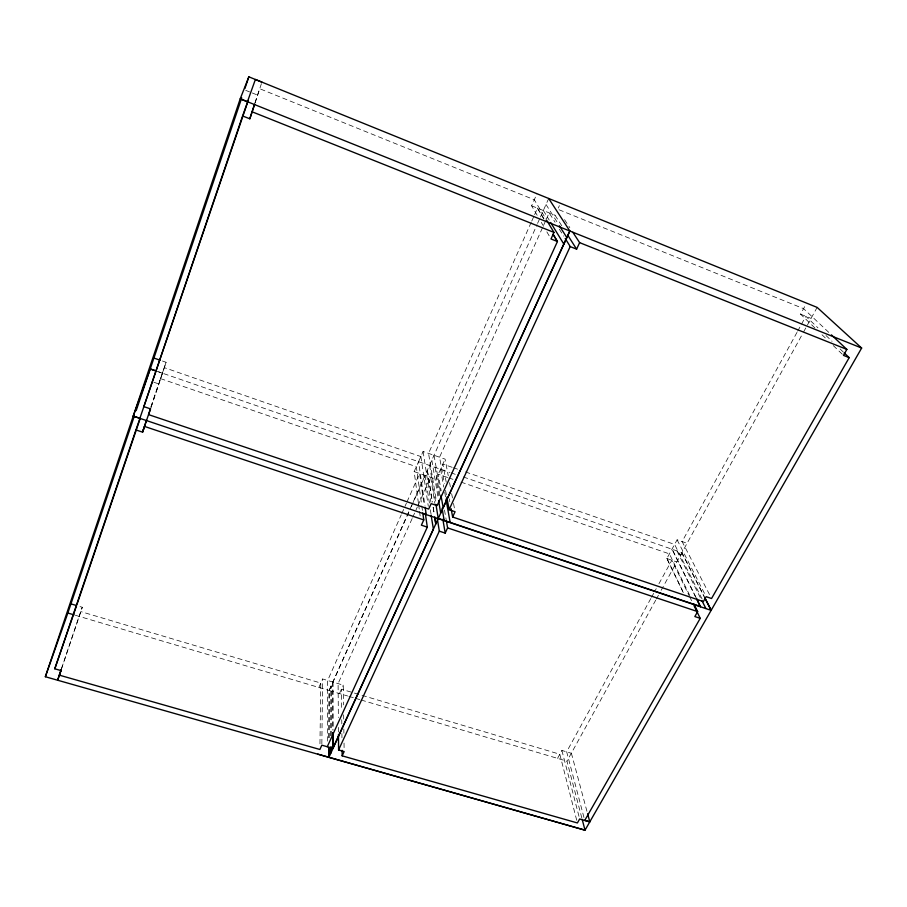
<?xml version="1.0" encoding="UTF-8"?>
<svg xmlns="http://www.w3.org/2000/svg" width="907" height="907" viewBox="0 0 907 907"><rect width="100%" height="100%" fill="white"/><g stroke="black" fill="none" stroke-linecap="round" stroke-linejoin="round"><path stroke-width="0.68" stroke-dasharray="4.54 3.4" d="M330.998 735.838L331.134 686.146M330.964 735.656L331.032 686.111M328.912 737.765L329.082 690.476L409.488 510.233M329.014 737.799L329.196 690.488L409.068 511.582M327.472 741.144L327.654 680.488L401.211 514.893M321.849 743.763L322.609 678.98L343.254 685.148L343.515 704.932M319.956 743.831L320.806 683.062L80.802 611.59M254.946 102.99L261.499 83.421M255.116 102.842L259.685 88.716L534.291 199.755L545.957 219.097M151.027 406.665L158.634 383.888M150.959 407.345L164.269 367.618L420.837 456.561M150.981 407.56L166.094 362.29L162.432 361.009M61.279 669.502L82.276 607.259L77.741 605.899M61.631 668.255L79.102 616.363M79.158 616.386L82.276 607.259M166.094 362.29L158.691 383.91L153.839 382.244M418.422 503.192L414.159 471.617L418.558 461.663L425.02 506.197M537.159 215.265L531.615 205.798L536.955 193.724M318.879 687.427L322.609 678.98M418.649 461.527L423.093 451.482L445.099 459.135L448.251 475.744M401.79 513.589L406.381 503.249M406.96 501.945L419.601 473.488L424.147 505.131M531.185 222.362L428.558 453.387L436.437 501.526M531.763 221.07L534.053 215.9M534.631 214.619L537.488 208.156L543.905 218.882M410.066 508.94L537.023 224.698M537.568 223.394L539.903 218.258M540.447 216.954L548.69 198.486M411.381 506.412L425.213 475.415M412.152 518.555L338.096 683.606L338.368 717.505M412.73 517.262L417.356 506.945M417.934 505.653L430.666 477.286L434.884 503.521M545.685 220.628L439.555 457.207L444.385 483.476M546.275 219.335L549.166 212.873L555.05 222.204M339.456 693.56L343.254 685.148M438.886 495.744L436.074 479.145L445.099 459.135M561.75 225.764L555.061 215.242L556.138 212.839M558.304 208.054L559.381 205.662M557.544 758.377L561.887 750.44L571.319 753.264M683.288 592.6L666.86 558.542L677.11 539.824L687.075 543.293M814.86 327.903L800.552 314.173L805.382 305.342M650.807 598.563L566.66 751.778L584.029 817.74M651.487 597.328L656.237 588.677M658.947 583.734L671.849 560.254L689.116 595.616M796.992 332.393L682.109 541.558L710.272 596.035M797.672 331.146L805.824 316.294L817.933 327.835M581.829 818.001L566.954 761.177L655.704 600.196M656.385 598.96L658.425 595.264M661.146 590.332L802.888 333.232M803.568 331.996L817.128 307.405M75.36 615.252L329.082 690.476M329.184 690.51L347.585 695.975M348.934 696.383L354.354 697.993M355.714 698.39L359.773 699.603M361.133 700L566.954 761.177M160.516 378.604L416.324 466.708L421.608 504.519M447.627 477.49L438.274 474.27L441.142 490.778M448.965 477.955L452.967 479.338M460.983 482.093L669.411 553.882L689.683 595.298M414.159 471.617L436.074 479.145M666.86 558.542L676.792 561.955M452.185 467.32L442.865 464.089L446.21 482.195M453.523 467.774L457.513 469.168M465.506 471.935L674.593 544.415L702.755 600.321M156.299 371.054L449.895 472.502M451.301 472.808L455.246 474.35M463.341 476.969L681.928 552.646L704.195 596.5M158.736 371.893L162.376 373.151M678.187 553.587L683.164 555.299M245.752 90.371L249.64 91.947M252.282 92.979L257.509 95.076M531.615 205.798L555.061 215.242M800.552 314.173L811.062 318.402M559.063 209.778L803.579 308.652L829.349 332.914M825.994 335.522L832.048 341.293M840.109 348.991L843.136 351.871M822.014 334.774L827.127 339.672M833.261 345.567L842.456 354.388M564.551 219.619L569.823 227.68M546.014 204.494L558.712 224.585M559.313 229.142L563.666 236.126M543.327 210.515L549.257 220.129M537.409 208.122L543.815 218.848M541.309 222.374L544.087 227.113M546.853 231.852L549.619 236.591M677.11 539.824L705.521 595.446M681.86 552.76L704.149 596.602M676.962 550.934L700.782 598.575M696.213 597.792L672.042 549.098L696.088 598.019M689.728 596.885L691.576 600.672M666.928 558.44L683.356 592.486M571.365 753.184L587.248 812.457M561.887 750.44L579.301 817.604M576.705 820.257L559.812 754.239L341.417 689.207L341.656 710.034M449.566 482.671L450.348 486.821M451.663 493.737L452.457 497.898M453.511 503.43L454.826 510.346M449.294 498.918L449.804 501.696M445.564 490.358L446.811 497.263M440.598 469.112L443.716 487.025M444.759 492.342L445.666 497.954M444.498 510.029L446.165 519.654M434.045 455.291L440.553 492.535M435.111 467.388L439.997 496.027M431.857 460.268L438.138 497.852M429.601 465.314L435.757 503.215M427.401 470.393L432.356 501.888M433.217 507.364L434.294 514.212M427.344 470.37L432.31 501.99M433.161 507.342L434.238 514.314M423.093 451.482L430.95 502.274M425.054 475.359L429.419 502.988M430.303 509.813L431.301 515.391M420.882 456.47L428.297 506.31M421.8 505.913L422.583 511.514M418.603 504.564L419.351 510.063M419.533 511.435L420.27 516.922M343.651 714.818L343.708 719.058M343.844 728.956L343.9 733.196M344.036 743.082L344.104 748.74M341.758 719.75L341.814 723.911M341.916 733.627L341.962 737.799M338.413 727.38L338.481 733.037M332.948 682.064L332.994 730.044M332.801 682.019L332.892 730.01"/><path stroke-width="1.36" d="M330.976 752.821L331.055 747.005M330.953 746.983L331.044 752.674M328.833 757.243L328.867 747.504L328.946 757.266M247.724 101.584L242.588 115.96L249.822 118.806L254.516 104.305M249.822 118.806L254.697 104.124M146.549 420.066L142.512 432.129L135.937 429.929L54.794 668.799L60.973 670.568L59.397 675.171L319.888 749.488L321.838 745.18L333.016 748.377L333.005 732.856M150.517 408.66L142.58 432.151L144.53 426.437L423.762 519.915L421.381 525.164L427.299 527.137L327.28 746.733M61.279 669.502L57.697 680.148M861.65 348.05L240.208 98.818L247.43 101.72L255.389 79.476L817.128 307.405L861.65 348.05L585.015 830.177L45.35 676.735L240.208 98.818L248.847 76.823L261.942 82.14M45.35 676.735L67.855 613.03L134.361 415.984M136.175 410.622L241.738 97.899M244.89 88.546L248.847 76.823M57.606 680.227L61.188 669.581M150.245 368.956L156.299 371.054L150.256 368.934L133.227 416.109L139.893 418.286M242.6 115.926L143.85 406.619L150.539 408.887L148.567 414.624L428.705 509.076L431.165 503.646L437.117 505.653L557.431 241.511L553.157 234.369M77.061 604.221L140.347 418.002M139.871 418.342L248.235 100.507M54.794 668.799L76.607 605.559L70.973 603.881M135.937 429.929L140.109 417.9M546.683 220.31L553.973 232.396L551.003 238.96L557.431 241.511L553.066 234.323M332.858 748.332L433.399 529.166L431.131 515.335M569.777 230.99L443.172 507.705L440.938 495.267M328.901 757.356L569.868 231.036L548.69 198.486M844.145 352.834L849.19 357.641L711.553 598.507L706.156 596.681L703.379 601.568L452.638 517.024L455.087 511.741L449.067 509.7L570.186 246.591L576.614 249.153L579.63 242.645L572.839 232.283M587.657 813.726L589.788 821.878L579.652 818.976L577.396 822.955L342.166 755.837L344.15 751.563L338.572 749.964L439.317 531.139L437.321 518.713M439.317 531.139L445.19 533.101L447.605 527.897L446.403 521.026M450.155 522.398L445.983 499.167M693.98 604.085L697.664 611.613L694.841 616.556L700.215 618.347L584.743 820.427L589.833 821.787M696.837 599.039L700.419 606.76L696.769 599.153M831.402 334.864L846.866 349.422L843.487 355.374L849.19 357.641M705.861 608.45L702.097 600.956M317.79 754.102L585.015 830.177L582.181 819.35M67.855 613.03L74.102 614.878M447.605 527.897L697.664 611.613M438.206 518.385L700.555 606.522M133.227 416.109L711.145 610.366L704.784 597.849M153.918 358.05L159.995 360.17M563.825 244.062L550.64 222.487M252.203 111.833L553.973 232.396M566.784 237.521L559.37 225.73M579.63 242.645L846.866 349.422M567.691 235.117L576.614 249.153M565.197 238.484L570.276 246.625M704.841 597.724L711.19 610.275M694.048 605.717L700.215 618.347M451.096 508.668L452.638 517.024M446.811 497.263L449.146 509.723M442.094 508.294L444.192 520.573M442.854 519.269L445.19 533.101M438.591 500.505L440.689 513.113M435.95 504.417L438.251 518.577M435.791 523.804L434.725 516.956L435.745 523.906M425.19 507.569L426.233 514.541M425.326 513.385L427.299 527.137M422.787 512.92L423.762 519.915M342.109 750.293L342.166 755.837M338.458 734.432L338.594 749.976M332.846 732.811L332.903 748.354"/></g></svg>
